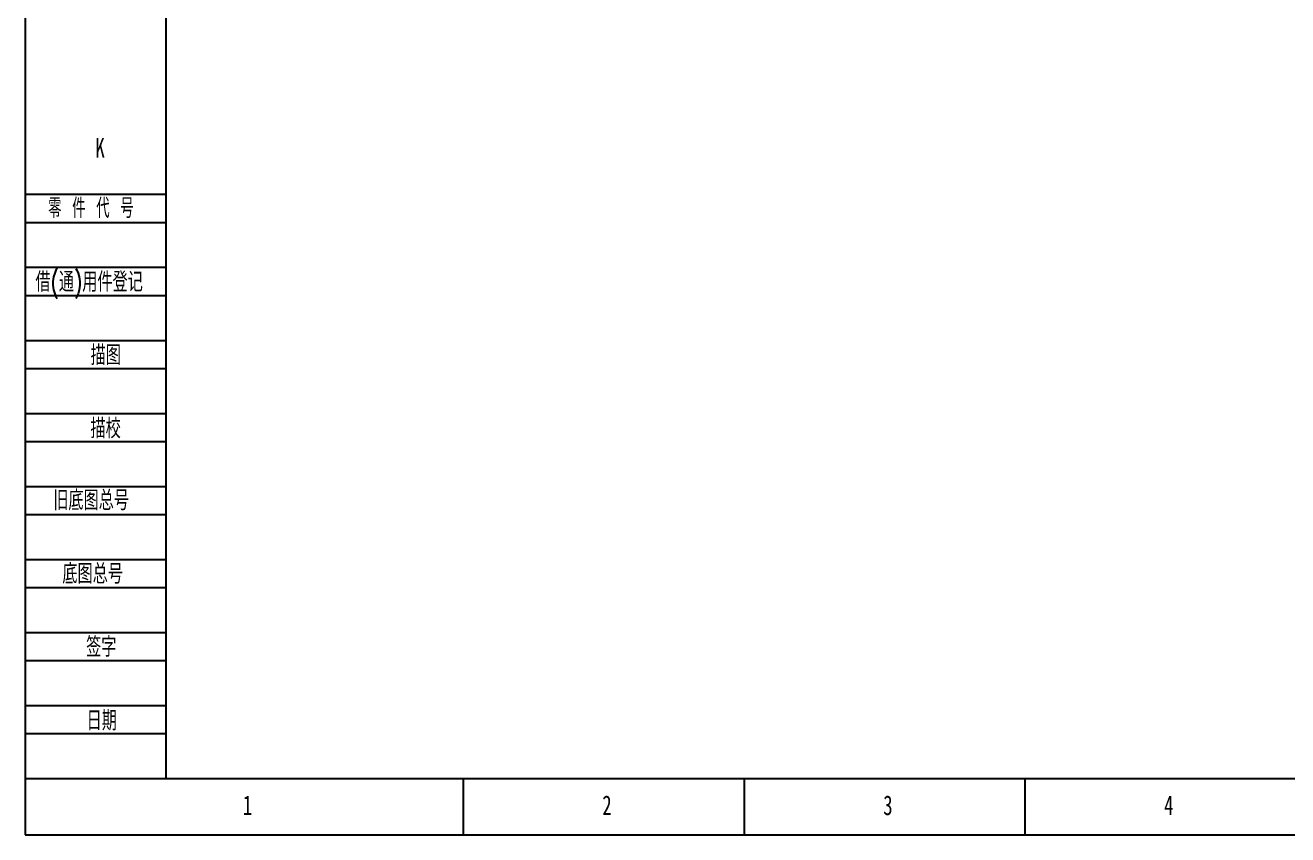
# Model space of a CAD drawing. Header units: millimetres. Extents: x 0 to 841, y 0 to 594.
# Drawn here: x 0 to 224.7, y 0 to 144.1 of the extents above; entities that cross this region are included whole.
import ezdxf

# ---------------------------------------------------------------- set-up
doc = ezdxf.new("R2010")
doc.units = ezdxf.units.MM
doc.layers.add('10', color=7, linetype='Continuous')
doc.layers.add('5', color=7, linetype='Continuous')
doc.styles.add('SLDTEXTSTYLE0', font='TXT', dxfattribs={"width": 0.7, "bigfont": 'bigfont'})
doc.styles.add('SLDTEXTSTYLE2', font='TXT', dxfattribs={"width": 0.614286, "bigfont": 'bigfont'})
doc.styles.add('SLDTEXTSTYLE4', font='TXT', dxfattribs={"width": 0.7})

msp = doc.modelspace()

# ---------------------------------------------------------------- linework, layer by layer
at = {"layer": '5', "color": 7}
for p, q in [((0, 594), (0, 0)), ((0, 114), (25, 114)), ((0, 109), (25, 109)), ((0, 101), (25, 101)), ((0, 96), (25, 96)), ((0, 88), (25, 88)), ((0, 83), (25, 83)), ((0, 75), (25, 75)), ((0, 70), (25, 70)), ((0, 62), (25, 62)), ((0, 57), (25, 57)), ((0, 49), (25, 49)), ((0, 44), (25, 44)), ((0, 36), (25, 36)), ((0, 31), (25, 31)), ((0, 23), (25, 23)), ((0, 18), (25, 18)), ((0, 0), (841, 0))]:
    msp.add_line(p, q, dxfattribs=at)
at = {"layer": '5', "color": 7, "lineweight": 25}
for p, q in [((25, 584), (25, 10)), ((0, 10), (831, 10))]:
    msp.add_line(p, q, dxfattribs=at)
at = {"layer": '5'}
for p, q in [((78, 0), (78, 10)), ((128, 0), (128, 10)), ((178, 0), (178, 10))]:
    msp.add_line(p, q, dxfattribs=at)

# ---------------------------------------------------------------- texts
at = {"layer": '10', "char_height": 3.5, "attachment_point": 2, "style": 'SLDTEXTSTYLE4'}
for s, insert in [('K', (13.32, 124.03)), ('1', (39.54, 7)), ('2', (103.54, 7)), ('3', (153.54, 7)), ('4', (203.54, 7))]:
    msp.add_mtext(s, dxfattribs=dict(at, insert=insert))
at = {"layer": '10', "color": 7, "char_height": 3.5}
for s, insert, attachment_point, style in [('\\M+197EB \\M+18C8F \\M+191E3 \\M+18D86', (4.08, 113.29), 1, 'SLDTEXTSTYLE2'), ('\\M+18ED8(\\M+192CA)\\M+19770\\M+18C8F\\M+1936F记', (1.82, 100.14), 1, 'SLDTEXTSTYLE0'), ('\\M+19560图', (14.33, 87.09), 2, 'SLDTEXTSTYLE0'), ('\\M+19560\\M+18D5A', (14.3, 74.06), 2, 'SLDTEXTSTYLE0'), ('\\M+18B8C\\M+192EA图总\\M+18D86', (4.99, 61.27), 1, 'SLDTEXTSTYLE0'), ('\\M+192EA图总\\M+18D86', (6.61, 48.18), 1, 'SLDTEXTSTYLE0'), ('签\\M+18E9A', (13.53, 35.16), 2, 'SLDTEXTSTYLE0'), ('\\M+193FA\\M+18AFA', (13.61, 22.05), 2, 'SLDTEXTSTYLE0')]:
    msp.add_mtext(s, dxfattribs=dict(at, insert=insert, attachment_point=attachment_point, style=style))

doc.saveas('drawing.dxf')
